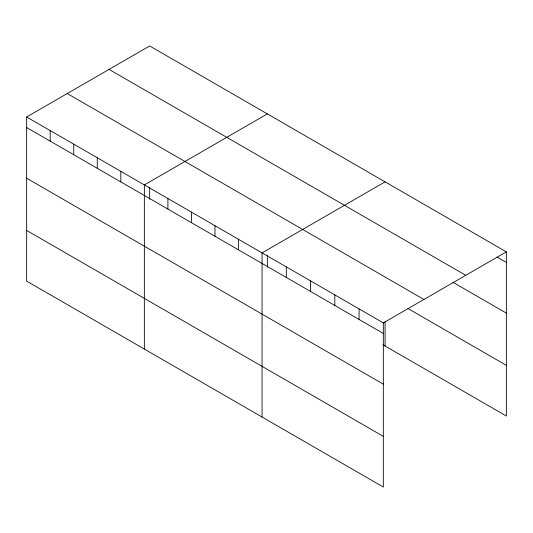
<?xml version="1.0" encoding="UTF-8"?>
<svg xmlns="http://www.w3.org/2000/svg" width="533" height="533" viewBox="0 0 533 533"><rect width="100%" height="100%" fill="white"/><g stroke="black" fill="none" stroke-linecap="round" stroke-linejoin="round"><path stroke-width="0.8" d="M383.327 384.146L383.327 322.905L26.65 116.98L26.65 281.118L383.327 487.042L383.327 384.146L26.65 178.222M382.941 344.771L506.35 416.02L506.35 251.882L149.673 45.958L26.65 116.98M267.373 113.909L144.356 184.938L144.356 349.075M385.079 181.866L262.056 252.895L262.056 417.033M383.327 322.905L506.35 251.882M497.076 257.086L506.35 262.443M109.072 69.397L465.755 275.321M452.85 282.23L506.35 313.124M67.245 93.541L423.928 299.466M407.905 308.5L506.35 365.338M26.65 127.54L383.327 333.465M26.65 230.436L383.327 436.367M385.079 321.912L385.079 346.004M359.075 308.907L359.075 319.46M334.817 294.902L334.817 305.462M310.566 280.898L310.566 291.458M286.314 266.893L286.314 277.453M267.373 255.613L267.373 267.246M238.518 239.304L238.518 249.857M214.979 225.712L214.979 236.266M191.434 212.121L191.434 222.681M167.895 198.529L167.895 209.089M149.673 187.663L149.673 199.289M120.811 171.346L120.811 181.906M97.273 157.755L97.273 168.315M73.734 144.163L73.734 154.723M50.189 130.572L50.189 141.132"/></g></svg>
